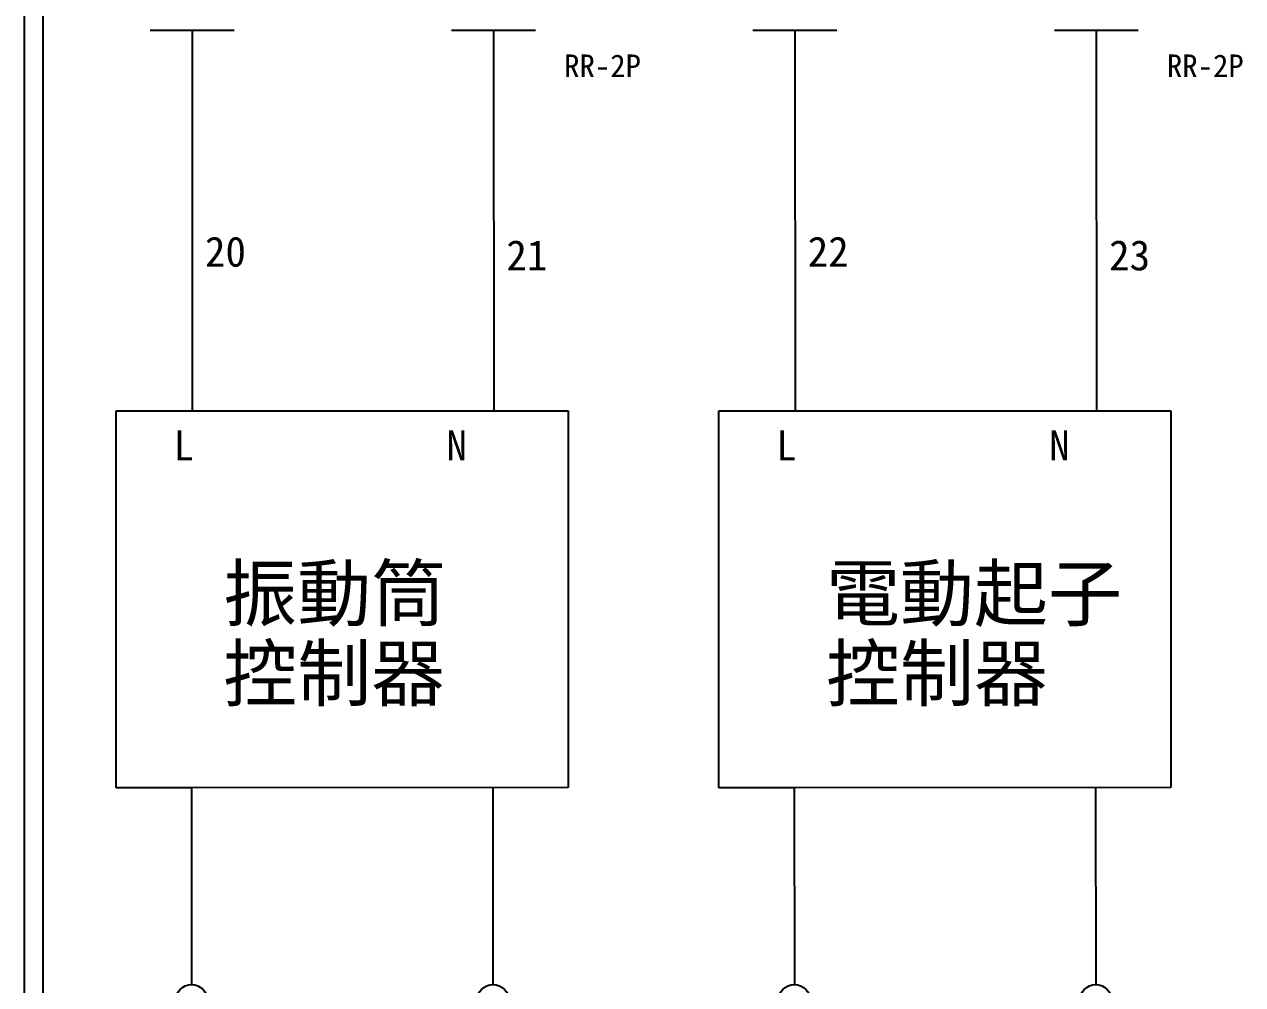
# Model space of a CAD drawing. Extents: x 10 to 297, y 3 to 207.
# Drawn here: x 10 to 90.8, y 57.4 to 121.1 of the extents above; entities that cross this region are included whole.
import ezdxf

# ---------------------------------------------------------------- set-up
doc = ezdxf.new("R2010")
doc.units = 0
doc.layers.get('0').update_dxf_attribs({"linetype": 'CONTINUOUS'})
doc.layers.add('圖框層', color=7, linetype='CONTINUOUS')
doc.layers.add('標尺寸層', color=3, linetype='CONTINUOUS')
doc.styles.add('STSL', font='kaiu.ttf')

msp = doc.modelspace()

# ---------------------------------------------------------------- linework, layer by layer
for p, q in [((41.093, 70.429), (41.098, 57.361)), ((81.093, 70.429), (81.098, 57.361))]:
    msp.add_line(p, q)
for centre in [(21.098, 56.29), (41.098, 56.29), (61.098, 56.29), (81.098, 56.29)]:
    msp.add_circle(centre, 1.071)
at = {"layer": '圖框層', "color": 7}
for p, q in [((10, 3), (10, 206.969)), ((11.25, 4.25), (11.25, 205.719))]:
    msp.add_line(p, q, dxfattribs=at)
at = {"layer": '標尺寸層', "color": 7}
for p, q in [((18.351, 120.701), (23.919, 120.701)), ((21.135, 120.701), (21.144, 95.424)), ((38.351, 120.701), (43.919, 120.701)), ((41.135, 120.701), (41.144, 95.431)), ((58.351, 120.701), (63.919, 120.701)), ((61.135, 120.701), (61.144, 95.424)), ((78.351, 120.701), (83.919, 120.701)), ((81.135, 120.701), (81.144, 95.431)), ((16.092, 95.422), (41.083, 95.431)), ((16.092, 70.422), (16.092, 95.422)), ((41.083, 95.431), (46.083, 95.431)), ((46.083, 95.431), (46.083, 70.431)), ((56.092, 95.422), (81.083, 95.431)), ((56.092, 70.422), (56.092, 95.422)), ((81.083, 95.431), (86.083, 95.431)), ((86.083, 95.431), (86.083, 70.431)), ((21.092, 70.422), (16.092, 70.422)), ((46.083, 70.431), (21.092, 70.422)), ((21.093, 70.422), (21.098, 57.361)), ((61.092, 70.422), (56.092, 70.422)), ((86.083, 70.431), (61.092, 70.422)), ((61.093, 70.422), (61.098, 57.361))]:
    msp.add_line(p, q, dxfattribs=at)

# ---------------------------------------------------------------- texts
at = {"layer": '圖框層', "color": 4, "style": 'STSL'}
for s, height, p in [('RR-2P', 1.5, (45.818, 117.576)), ('RR-2P', 1.5, (85.818, 117.576)), ('20', 2, (21.985, 104.995)), ('21', 2, (41.985, 104.754)), ('22', 2, (61.985, 104.995)), ('23', 2, (81.985, 104.754)), ('L', 2, (19.893, 92.141)), ('N', 2, (38.01, 92.141)), ('L', 2, (59.893, 92.141)), ('N', 2, (78.01, 92.141)), ('振動筒', 3.6, (23.199, 81.528)), ('電動起子', 3.6, (63.199, 81.528)), ('控制器', 3.6, (23.199, 76.223)), ('控制器', 3.6, (63.199, 76.223))]:
    msp.add_text(s, height=height, dxfattribs=at).set_placement(p)

doc.saveas('drawing.dxf')
